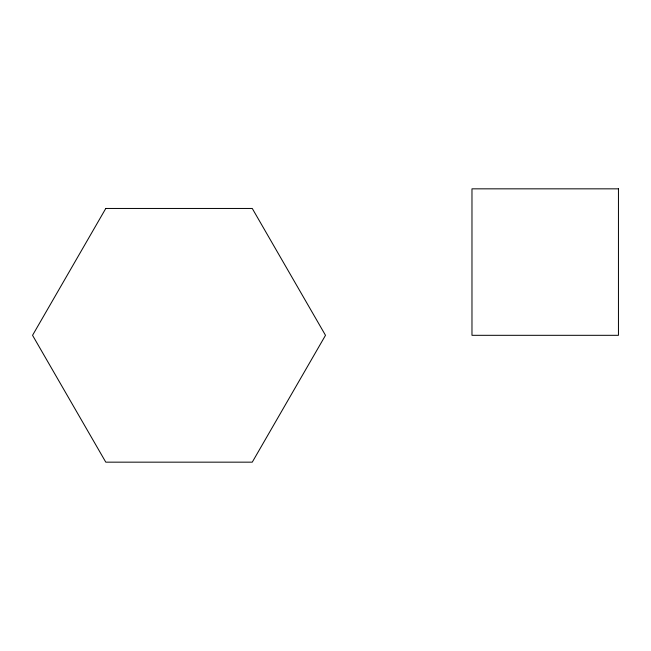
<?xml version="1.0" encoding="UTF-8"?>
<svg xmlns="http://www.w3.org/2000/svg" width="651" height="651" viewBox="0 0 651 651"><rect width="100%" height="100%" fill="white"/><g stroke="black" fill="none" stroke-linecap="round" stroke-linejoin="round"><path stroke-width="0.98" d="M105.787 208.458L32.55 335.314L105.787 462.161L252.262 462.161L325.5 335.314L252.262 208.458L105.787 208.458M618.45 188.839L471.975 188.839L471.975 335.314L618.45 335.314L618.45 188.839"/></g></svg>
